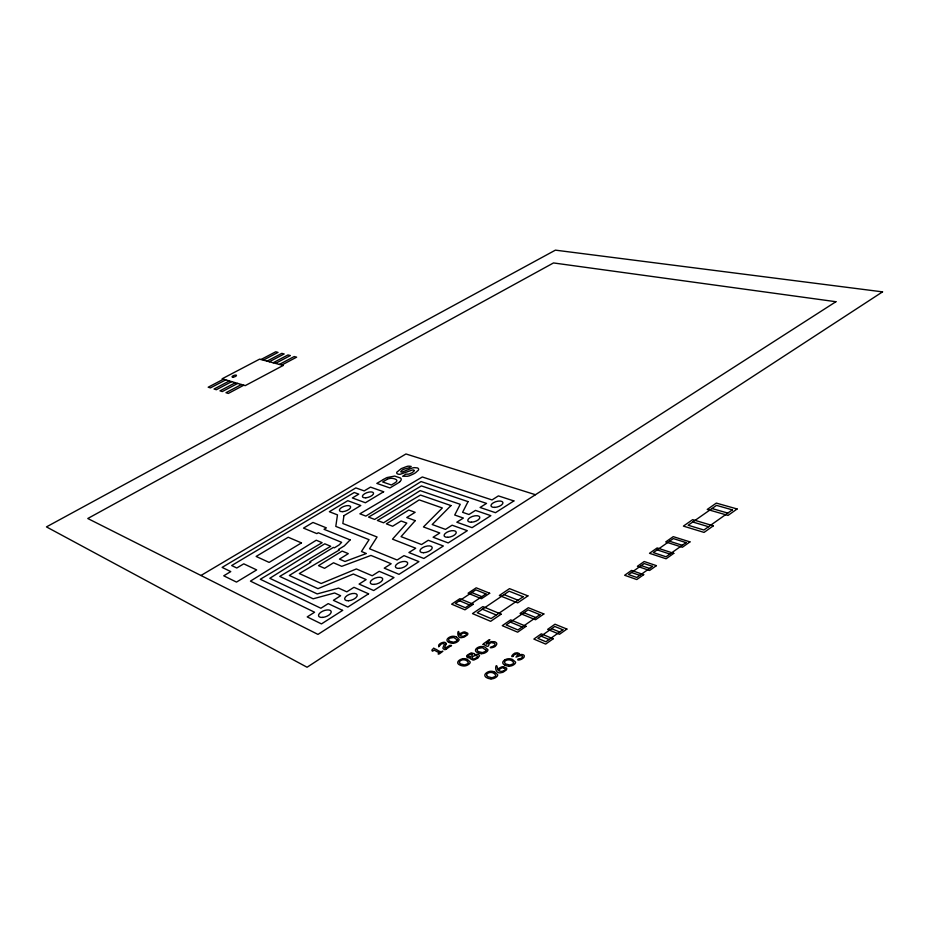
<?xml version="1.0" encoding="UTF-8"?>
<svg xmlns="http://www.w3.org/2000/svg" width="929" height="929" viewBox="0 0 929 929"><rect width="100%" height="100%" fill="white"/><g stroke="black" fill="none" stroke-linecap="round" stroke-linejoin="round"><path stroke-width="1.39" d="M451.378 645.492L450.008 645.365A3.693 1.904 -18.5 0 0 448.858 645.98L445.096 648.256A3.426 1.765 -18.6 0 1 444.701 647.641L445.293 645.899M446.117 643.89L445.606 645.341M513.191 656.304L513.574 655.549A2.81 1.498 -17.2 0 1 514.306 654.806L516.489 653.865A1.51 0.801 -17.2 0 1 517.163 653.877L517.441 653.97A1.637 0.871 -17.2 0 1 517.743 654.748L515.99 657.117L519.508 655.897A3.031 1.614 -17.1 0 1 520.437 655.711A2.682 1.428 -17.1 0 1 521.297 655.711L522.191 655.99A2.009 1.068 -17.1 0 1 522.516 656.408L522.539 656.675A2.845 1.521 -17.1 0 1 521.761 657.825L521.575 657.964A2.996 1.603 -17.1 0 1 519.253 658.986M499.001 669.972L498.641 670.645A4.761 2.555 -17.6 0 0 499.187 670.993L501.706 671.47L503.936 670.668M460.517 635.006L460.157 635.633A4.529 2.311 -18.1 0 0 460.645 635.947L463.002 636.365L465.139 635.599M513.075 656.489C509.359 657.825 514.213 652.17 516.361 652.89A3.054 1.626 -17.2 0 1 517.43 652.808L519.427 653.633L519.23 654.852A4.854 2.578 -17.2 0 1 519.044 655.084L520.507 654.608A3.275 1.742 -17.1 0 1 522.075 654.515L522.795 654.655A5.481 2.926 -17.1 0 1 523.526 654.968L523.759 655.119A4.18 2.23 -17.1 0 1 524.293 655.909L524.142 656.942A4.378 2.334 -17.1 0 1 523.364 657.976L522.191 658.835A5.388 2.868 -17.1 0 1 520.437 659.671L519.427 659.938A3.379 1.8 -17.1 0 1 517.906 660.031L517.743 659.253L519.265 658.916M460.529 633.462L462.979 632.219A3.519 1.8 -18.2 0 1 464.883 631.941L467.693 633.206A4.575 2.334 -18.2 0 1 467.786 634.17A4.134 2.113 -18.2 0 1 467.345 634.971L464.268 637.027A3.553 1.823 -18.2 0 1 462.851 637.364C454.908 640.162 458.589 625.031 459.24 634.809A7.931 4.053 -18.1 0 1 460.482 633.45M486.529 641.591L484.288 643.193A5.992 3.101 -17.9 0 1 483.986 643.391L483.707 643.565A6.05 3.147 -17.8 0 0 483.405 643.751L483.15 644.447M486.738 641.451L487.795 640.755A2.973 1.544 -17.7 0 0 488.12 640.464A1.544 0.801 -17.7 0 1 489.769 639.698M489.676 639.965C487.04 642.787 483.138 646.642 490.233 641.985A3.321 1.73 -17.6 0 1 491.499 641.591L494.553 641.718A8.837 4.61 -17.7 0 1 495.598 642.148L496.4 642.787A5.586 2.915 -17.7 0 1 496.713 644.192A4.889 2.555 -17.6 0 1 495.97 645.458C495.587 647.536 487.528 648.779 491.209 646.839A9.673 5.028 -17.6 0 0 491.696 646.77L492.068 646.712A1.452 0.755 -17.6 0 0 492.416 646.607L494.251 645.504A3.263 1.707 -17.6 0 0 494.855 644.633L494.913 644.412A4.308 2.253 -17.7 0 0 494.925 643.983A4.134 2.16 -17.7 0 0 494.542 643.286L491.371 642.589A1.777 0.929 -17.6 0 0 490.64 642.845L489.2 643.936A3.24 1.695 -17.6 0 0 488.828 644.761L488.515 646.027L487.202 646.375A15.247 7.92 -17.4 0 1 486.854 646.201L484.067 644.598M445.874 649.383L445.003 649.65A1.51 0.778 -18.7 0 1 444.724 649.615L444.643 649.592A7.095 3.646 -18.6 0 1 444.132 649.394L443.063 648.5A4.308 2.218 -18.6 0 1 442.947 647.815L444.259 644.633A3.67 1.881 -18.7 0 0 444.317 644.261A2.996 1.533 -18.7 0 0 443.841 643.53L442.099 643.669A2.357 1.208 -18.7 0 0 441.205 644.111A2.984 1.533 -18.7 0 0 440.288 645.074L438.674 646.805L438.709 645.132A5.284 2.706 -18.7 0 1 438.918 644.807A4.529 2.322 -18.7 0 1 440.149 643.634L440.729 643.274A4.517 2.311 -18.7 0 1 442.645 642.496L443.702 642.287A2.578 1.324 -18.7 0 1 444.817 642.38L445.037 642.462A4.97 2.543 -18.7 0 1 446.164 643.878M383.41 479.48L376.849 483.405L389.936 487.957L396.729 483.858A14.55 6.015 -18.2 0 0 399.83 481.721M200.954 575.492L405.961 453.967L535.441 494.716M243.793 385.21L228.313 393.443L225.979 392.712L241.447 384.513M281.754 365.062L296.63 357.166L294.214 356.55L279.35 364.423M237.719 383.41L222.286 391.573L219.987 390.854L235.397 382.713M275.53 363.402L290.359 355.563L287.967 354.948L273.161 362.763M229.417 380.936L214.053 389.019L216.329 389.727L231.704 381.622M267.041 361.126L281.801 353.357L284.169 353.961L269.387 361.753M223.506 379.171L208.201 387.207L210.442 387.904L225.77 379.856M261.003 359.511L275.704 351.789L278.038 352.393L263.313 360.127M387.242 479.341L386.836 479.55A23.457 9.789 -18.1 0 0 385.314 480.409L382.678 481.977L391.388 484.984L394.082 483.359A14.69 6.062 -18.2 0 0 396.16 482.012C398.936 479.689 393.675 478.354 391.771 478.319A4.993 2.067 -18.2 0 0 387.172 479.283M433.797 648.279L432.217 649.568A20.473 10.44 -19.4 0 1 431.892 650.428L432.426 651.171L434.366 650.195A61.198 31.795 -20.2 0 1 435.144 650.614L436.642 651.461A46.02 23.446 -17.9 0 0 437.571 651.949L437.826 652.065A14.829 7.606 -18.6 0 0 438.616 652.344A13.563 7.014 -19.1 0 1 439.475 652.657L438.093 653.935L439.336 653.877A6.422 3.31 -18.9 0 0 439.765 653.598L442.901 651.206L440.752 651.717A14.005 7.246 -19.1 0 0 439.916 651.426A10.776 5.528 -18.6 0 1 438.894 651.032L438.325 650.718A56.866 28.904 -17.6 0 1 437.362 650.126A47.855 24.781 -19.9 0 0 435.991 649.313L435.643 649.15A10.126 5.202 -19.1 0 0 435.248 648.988L434.958 648.883A7.478 3.821 -18.7 0 1 434.11 648.5A6.329 3.24 -19 0 0 433.797 648.279M711.986 508.535L727.813 513.075M692.767 521.993L708.537 526.72M669.542 541.235L682.292 545.288M657.175 549.898L669.89 554.056M641.277 565.598L649.568 568.432M631.488 572.485L639.767 575.365M504.052 594.63L518.045 600.227M523.944 612.722L535.778 617.553M471.769 592.551L481.849 596.662M551.629 628.678L559.711 631.999M482.441 609.227L496.33 615.033M459.472 600.738L469.505 604.942M510.369 622.07L522.156 627.005M541.05 636.121L549.109 639.512M456.302 636.888L459.089 639.396A4.331 2.218 -18.4 0 1 458.009 641.335L457.8 641.498A6.166 3.159 -18.4 0 1 457.068 642.009L456.255 642.462A4.099 2.102 -18.4 0 1 453.921 643.17L453.317 643.228A5.911 3.019 -18.4 0 1 452.69 643.251M494.611 671.969L497.677 674.733A4.54 2.45 -17.9 0 1 496.62 676.835L496.4 677.009A6.468 3.484 -17.9 0 1 495.645 677.555L494.797 678.042A4.297 2.322 -17.9 0 1 492.347 678.785L491.696 678.844A6.201 3.344 -17.9 0 1 491.035 678.855M472.443 654.097L471.816 655.967L469.609 656.71A1.335 0.697 -18.2 0 1 468.994 656.617M497.642 669.739C496.434 658.034 492.393 675.476 501.59 672.561A3.728 2.009 -17.6 0 0 503.077 672.213L506.27 670.006A4.331 2.334 -17.6 0 0 506.688 669.147A4.796 2.578 -17.6 0 0 506.56 668.09L503.518 666.674A3.693 1.986 -17.6 0 0 501.509 666.964L498.943 668.276A8.326 4.471 -17.6 0 0 497.7 669.739M486.657 675.186L486.622 674.791A3.089 1.661 -18 0 1 487.679 673.293C490.152 671.47 494.971 672.561 495.738 675.604A2.717 1.463 -17.9 0 1 495.099 676.567L492.022 677.74L488.201 676.811A6.909 3.716 -17.9 0 1 486.622 675.197M459.495 662.458L459.483 662.075A3.019 1.591 -18.4 0 1 460.54 660.624C462.909 658.87 467.624 659.845 468.297 662.818A2.659 1.393 -18.4 0 1 467.659 663.759L464.639 664.909L460.947 664.014A6.758 3.553 -18.4 0 1 459.46 662.47M504.923 659.857A4.54 2.427 -17.4 0 1 508.128 658.777A8.047 4.297 -17.5 0 1 512.402 659.416L515.572 662.075A4.506 2.415 -17.4 0 1 514.561 664.142L514.341 664.316A6.422 3.437 -17.4 0 1 513.598 664.85L512.762 665.338A4.262 2.288 -17.4 0 1 510.335 666.07L509.684 666.128A6.155 3.286 -17.4 0 1 509.022 666.139M504.946 659.869A5.644 3.008 -17.4 0 0 504.006 660.519A4.75 2.532 -17.4 0 0 502.798 662.331L502.786 662.702A6.828 3.646 -17.4 0 0 502.879 663.225A8.988 4.796 -17.3 0 0 504.923 665.129M508.976 666.209A12.623 6.735 -17.2 0 1 504.981 665.094M499.245 669.774A3.426 1.835 -17.6 0 1 504.099 667.73M503.832 668.032A3.565 1.916 -17.6 0 1 504.25 670.75M494.542 672.004A8.117 4.366 -18 0 0 490.303 671.284A4.575 2.462 -18 0 0 487.04 672.422A5.69 3.054 -17.9 0 0 486.111 673.107A4.784 2.566 -18 0 0 484.868 674.942L484.857 675.313A6.886 3.693 -17.9 0 0 484.938 675.859A9.058 4.866 -17.9 0 0 486.947 677.798A12.716 6.828 -17.8 0 0 490.988 678.913M463.141 658.673A7.943 4.18 -18.5 0 1 467.241 659.358L470.202 661.982A4.448 2.346 -18.4 0 1 469.122 664.003L468.901 664.177A6.34 3.333 -18.4 0 1 468.158 664.711L467.322 665.187A4.215 2.218 -18.4 0 1 464.93 665.919L464.291 665.977A6.073 3.193 -18.4 0 1 463.652 665.977A12.46 6.538 -18.3 0 1 459.762 664.955A8.872 4.657 -18.3 0 1 457.776 663.132A6.735 3.542 -18.4 0 1 457.742 662.586L457.776 662.226A4.68 2.462 -18.4 0 1 459.019 660.449A5.574 2.926 -18.4 0 1 459.971 659.799A4.482 2.357 -18.4 0 1 463.118 658.731M481.408 653.691A12.356 6.445 -17.8 0 1 477.552 652.646A8.802 4.599 -17.8 0 1 475.532 650.857A6.689 3.495 -17.9 0 1 475.497 650.335L475.52 649.975A4.645 2.427 -17.9 0 1 476.74 648.221A5.528 2.88 -17.9 0 1 477.669 647.583A4.448 2.322 -17.9 0 1 480.792 646.526A7.885 4.122 -18 0 1 484.915 647.13L487.922 649.685A4.413 2.311 -17.9 0 1 486.877 651.682L486.668 651.844A6.282 3.286 -17.9 0 1 485.925 652.379L485.101 652.843A4.18 2.183 -17.9 0 1 482.72 653.563L482.093 653.621A6.027 3.147 -17.9 0 1 481.454 653.633M468.495 655.828A2.903 1.521 -18.2 0 1 470.922 653.958A2.497 1.312 -18.2 0 1 472.373 654.144M469.017 656.606A2.462 1.289 -18.2 0 1 468.355 655.851M483.15 644.447A2.729 1.417 -17.8 0 0 483.51 644.482A3.217 1.672 -17.9 0 1 484.102 644.563M460.749 634.821A3.263 1.672 -18.2 0 1 465.394 632.904M465.139 633.183A3.402 1.742 -18.2 0 1 465.417 635.668M456.244 636.922A7.734 3.96 -18.5 0 0 452.272 636.307A4.366 2.23 -18.5 0 0 449.171 637.387A5.423 2.775 -18.4 0 0 448.266 638.014A4.564 2.334 -18.5 0 0 447.023 639.721L447 640.058A6.561 3.356 -18.4 0 0 447.058 640.557A8.628 4.413 -18.4 0 0 448.881 642.322M452.632 643.309A12.123 6.189 -18.3 0 1 448.928 642.299M451.552 645.504A1.486 0.766 -18.5 0 1 450.495 646.154M446.373 649.104A9.395 4.819 -18.8 0 0 447.104 648.523A9.464 4.9 -18.5 0 1 447.848 647.954A15.166 7.746 -18.8 0 0 448.301 647.641L449.485 646.77A15.131 7.85 -18.4 0 1 449.926 646.468L450.089 646.375A3.089 1.591 -18.5 0 1 450.507 646.178M399.749 481.71A8.407 3.484 -18.1 0 0 401.131 479.968A10.382 4.308 -18.2 0 0 400.596 478.063L394.686 476.078L387.021 477.552A17.674 7.339 -18.1 0 0 383.456 479.503M504.552 662.18L504.586 662.563A6.851 3.658 -17.3 0 0 506.177 664.13L509.986 665.048L513.04 663.887A2.694 1.44 -17.4 0 0 513.667 662.934C512.82 659.95 508.047 658.905 505.585 660.705A3.066 1.637 -17.4 0 0 504.54 662.18M486.064 650.254L486.041 650.521A2.636 1.382 -17.9 0 1 485.414 651.45L482.418 652.576L478.725 651.717A6.712 3.507 -17.9 0 1 477.216 650.207L477.216 649.824A2.996 1.568 -17.9 0 1 478.261 648.396L482.441 647.687L486.064 650.254M466.799 656.292L466.788 656.524A3.658 1.916 -18.2 0 0 467.194 657.267A4.239 2.218 -18.2 0 0 467.949 657.662L468.262 657.744A2.961 1.556 -18.2 0 0 469.366 657.767L470.48 657.837A3.565 1.87 -18.2 0 0 470.446 658.766L472.954 660.043A3.17 1.672 -18.2 0 0 474.092 659.938L477.843 658.127L479.515 655.839A3.437 1.8 -18.1 0 0 479.283 655.224C478.214 653.041 473.593 655.828 474.475 654.086A1.87 0.975 -18.2 0 0 474.44 653.702L471.247 652.878L467.577 654.864A4.308 2.253 -18.2 0 0 466.927 655.804L466.799 656.292M472.129 657.871L472.942 658.8A2.125 1.115 -18.1 0 0 474.951 658.707L477.494 656.966L477.007 655.735A2.532 1.324 -18.1 0 0 474.963 655.63A6.724 3.542 -18.1 0 0 472.919 656.42L472.141 657.79M457.265 639.953L457.231 640.209A2.578 1.324 -18.4 0 1 456.592 641.115L453.654 642.218L450.089 641.393A6.584 3.368 -18.4 0 1 448.672 639.942L448.684 639.57A2.95 1.498 -18.5 0 1 449.741 638.177L453.828 637.48L457.265 639.953M343.927 515.676L342.847 523.515L377.069 536.997L369.556 548.784L397.113 560.001L403.999 555.635L418.933 561.627L399.029 574.343L384.223 568.153L391.179 563.752L370.973 555.426L341.733 566.342L333.523 562.788L324.569 568.327L318.496 565.645L342.162 551.071L348.305 553.638L339.457 559.119L344.996 561.476L366.351 553.521L361.462 551.501L369.068 539.679L335.799 526.395L337.471 514.875L329.33 511.716L347.794 500.685L360.777 505.515L343.927 515.676M414.183 470.655L412.836 472.199A8.814 3.623 -17.9 0 1 411.675 472.919L409.317 473.918A3.762 1.556 -17.8 0 1 408.168 474.162L405.81 474.15L402.663 476.263L407.436 476.263A6.933 2.868 -17.9 0 0 409.666 475.683L413.602 473.906A18.51 7.595 -17.9 0 0 415.484 472.768L418.34 470.213A6.34 2.613 -17.8 0 0 418.596 469.087L418.445 468.704A6.677 2.752 -17.8 0 0 417.284 467.902L414.485 467.635A6.282 2.59 -17.8 0 0 412.07 468.077L402.721 471.851A2.183 0.894 -17.9 0 1 402.025 472.002L401.839 472.025A1.637 0.674 -17.9 0 1 401.235 472.013A1.904 0.778 -17.9 0 1 400.91 471.874A1.579 0.65 -17.9 0 1 400.782 471.584C403.093 467.798 408.377 469.319 411.187 466.428L409.039 466.161A6.445 2.648 -17.9 0 0 407.157 466.358L401.305 468.588L396.869 472.164A5.783 2.381 -17.9 0 0 396.729 472.966L396.846 473.314A5.957 2.45 -17.9 0 0 397.867 474.045A6.596 2.706 -17.9 0 0 398.715 474.243A5.818 2.392 -17.9 0 0 400.26 474.266L410.513 470.666A7.002 2.903 -17.8 0 1 411.268 470.364L412.371 470.039A1.963 0.813 -17.8 0 1 413.44 469.993L413.568 470.016A2.59 1.068 -17.8 0 1 413.986 470.19A2.473 1.022 -17.8 0 1 414.148 470.399L414.183 470.655M468.042 501.625L462.596 512.309L468.971 514.515L475.474 510.404L490.837 515.665L472.071 527.66L456.813 522.214L463.374 518.057L454.711 515.014L460.238 504.308L420.163 490.617L374.666 519.427L368.569 517.116L421.418 485.913L468.042 501.625M415.24 520.635L401.049 536.637L421.534 544.545L428.281 540.272L443.365 545.997L423.856 558.468L408.899 552.546L415.716 548.226L392.502 539.157L406.809 523.108L401.107 520.995L392.619 526.244L386.348 523.863L408.795 510.033L415.135 512.32L406.739 517.511L415.24 520.635M350.128 539.9L344.369 545.857L338.435 549.503L339.445 549.933L299.324 573.541L321.167 583.505L356.364 568.954L372.215 575.759L379.229 571.312L394.001 577.559L373.69 590.53L359.07 584.086L366.165 579.591L353.345 574.017L317.962 588.661L289.337 575.434L310.82 562.266L309.833 561.824L333.395 547.402L334.405 547.82L339.166 544.905L341.64 542.35L318.287 532.747L316.859 533.618L303.504 528.113L312.968 522.446L326.381 527.869L324.012 529.298L350.128 539.9M450.971 505.573L432.206 524.525L445.479 529.391L452.109 525.199L467.333 530.68L448.196 542.919L433.088 537.229L439.777 533.002L423.45 526.94L442.343 507.966L419.211 499.883L383.572 522.806L377.395 520.461L420.489 495.064L450.971 505.573M553.15 638.804L545.671 644.087L533.85 639.071L541.293 633.845L553.15 638.804M566.899 629.061L559.513 634.286L547.634 629.386L554.985 624.218L566.899 629.061M643.692 574.656L636.783 579.545L624.636 575.272L631.523 570.429L643.692 574.656M656.408 565.645L649.58 570.487L637.387 566.307L644.192 561.522L656.408 565.645M673.78 553.336L666.093 558.782L649.487 553.301L657.151 547.936L673.78 553.336M689.945 541.886L682.374 547.262L665.698 541.944L673.246 536.648L689.945 541.886M713.333 525.826L704.054 532.41L683.396 526.116L692.639 519.659L713.333 525.826M737.115 508.976L728.034 515.409L707.271 509.429L716.317 503.1L737.115 508.976M562.869 629.769L545.904 641.765L537.856 638.374L554.776 626.46L562.869 629.769M652.495 566.365L636.806 577.466L628.538 574.563L644.192 563.543L652.495 566.365M686.078 542.606L666.047 556.773L653.342 552.592L673.316 538.588L686.078 542.606M732.354 509.87L703.892 530.006L688.145 525.233L716.514 505.376L732.354 509.87M539.946 614.661L517.929 629.943L506.166 624.973L528.09 609.865L539.946 614.661M526.093 626.309L517.639 632.184L502.264 625.67L510.671 619.875L526.093 626.309M543.86 613.964L535.534 619.748L520.066 613.419L528.357 607.717L543.86 613.964M523.155 596.743L491.104 618.598L477.239 612.745L509.138 591.192L523.155 596.743M501.137 614.174L490.663 621.327L472.489 613.593L482.883 606.591L501.137 614.174M527.927 595.884L517.697 602.875L499.337 595.489L509.51 588.638L527.927 595.884M485.937 593.921L465.359 607.717L455.349 603.49L475.845 589.845L485.937 593.921M473.256 604.268L464.964 609.83L451.622 604.164L459.878 598.682L473.256 604.268M489.676 593.248L481.489 598.74L468.077 593.225L476.217 587.813L489.676 593.248M882.55 291.869L307.069 667.243L46.45 526.894L555.403 250.145L882.55 291.869M835.914 301.716L317.973 634.402L87.767 518.51L553.498 262.942L835.914 301.716M342.604 610.399L321.457 623.916L307.209 616.902L314.594 612.234L250.435 581.124L316.266 540.225L322.142 542.687L260.294 579.255L320.888 608.24L328.204 603.618L342.604 610.399M368.569 593.817L347.841 607.055L333.395 600.331L340.641 595.744L334.614 592.981L313.166 598.799L269.805 578.291L324.767 543.79L330.724 546.287L279.734 576.41L317.219 593.91L338.586 588.115L346.807 591.843L353.972 587.302L368.569 593.817M513.888 500.928L495.482 512.692L480.084 507.478L486.529 503.402L421.081 481.57L365.887 516.094L359.895 513.818L422.323 476.972L492.022 499.93L498.397 495.9L513.888 500.928M383.631 491.755L365.387 502.752L352.37 497.956L358.745 494.147L354.251 492.509L231.669 565.552L236.779 568.002L243.758 563.833L256.671 569.918L236.489 582.088L223.726 575.806L230.775 571.59L222.112 567.398L355.842 487.899L364.191 490.895L370.508 487.121L383.631 491.755M301.461 542.896L269.131 562.405L256.125 556.436L288.222 537.252L301.461 542.896M283.194 365.457L245.21 385.64L222.147 378.777L259.609 359.14L283.194 365.457M348.445 600.749A6.619 3.089 -19.9 0 0 357.212 594.99A6.619 3.089 -19.9 0 0 347.167 595.524A6.619 3.089 -19.9 0 0 348.445 600.749M374.108 584.411A6.538 3.031 -19.3 0 0 382.69 578.767A6.538 3.031 -19.3 0 0 372.68 579.336A6.538 3.031 -19.3 0 0 374.108 584.411M399.261 568.397A6.468 2.984 -18.7 0 0 407.668 562.858A6.468 2.984 -18.7 0 0 397.693 563.473A6.468 2.984 -18.7 0 0 399.261 568.397M423.519 552.709A6.398 2.926 -18.1 0 0 432.217 547.46A6.398 2.926 -18.1 0 0 422.556 547.692A6.398 2.926 -18.1 0 0 423.519 552.709M471.409 522.214A6.259 2.822 -17.1 0 0 479.794 517.163A6.259 2.822 -17.1 0 0 470.167 517.488A6.259 2.822 -17.1 0 0 471.409 522.214M494.669 507.397A6.201 2.764 -16.6 0 0 502.903 502.45A6.201 2.764 -16.6 0 0 493.299 502.81A6.201 2.764 -16.6 0 0 494.669 507.397M447.697 537.31A6.329 2.868 -17.6 0 0 456.232 532.166A6.329 2.868 -17.6 0 0 446.594 532.445A6.329 2.868 -17.6 0 0 447.697 537.31M322.677 617.402A6.7 3.147 -20.5 0 0 331.142 611.328A6.7 3.147 -20.5 0 0 320.784 612.292A6.7 3.147 -20.5 0 0 322.677 617.402M233.26 377.151A2.322 0.755 -19.2 0 0 236.489 375.409A2.322 0.755 -19.2 0 0 233.086 375.815A2.322 0.755 -19.2 0 0 233.26 377.151M342.778 511.647A5.911 2.485 -19.1 0 0 350.639 506.781A5.911 2.485 -19.1 0 0 341.675 507.478A5.911 2.485 -19.1 0 0 342.778 511.647M365.805 497.805A5.853 2.439 -18.6 0 0 373.528 493.032A5.853 2.439 -18.6 0 0 364.586 493.763A5.853 2.439 -18.6 0 0 365.805 497.805"/></g></svg>
